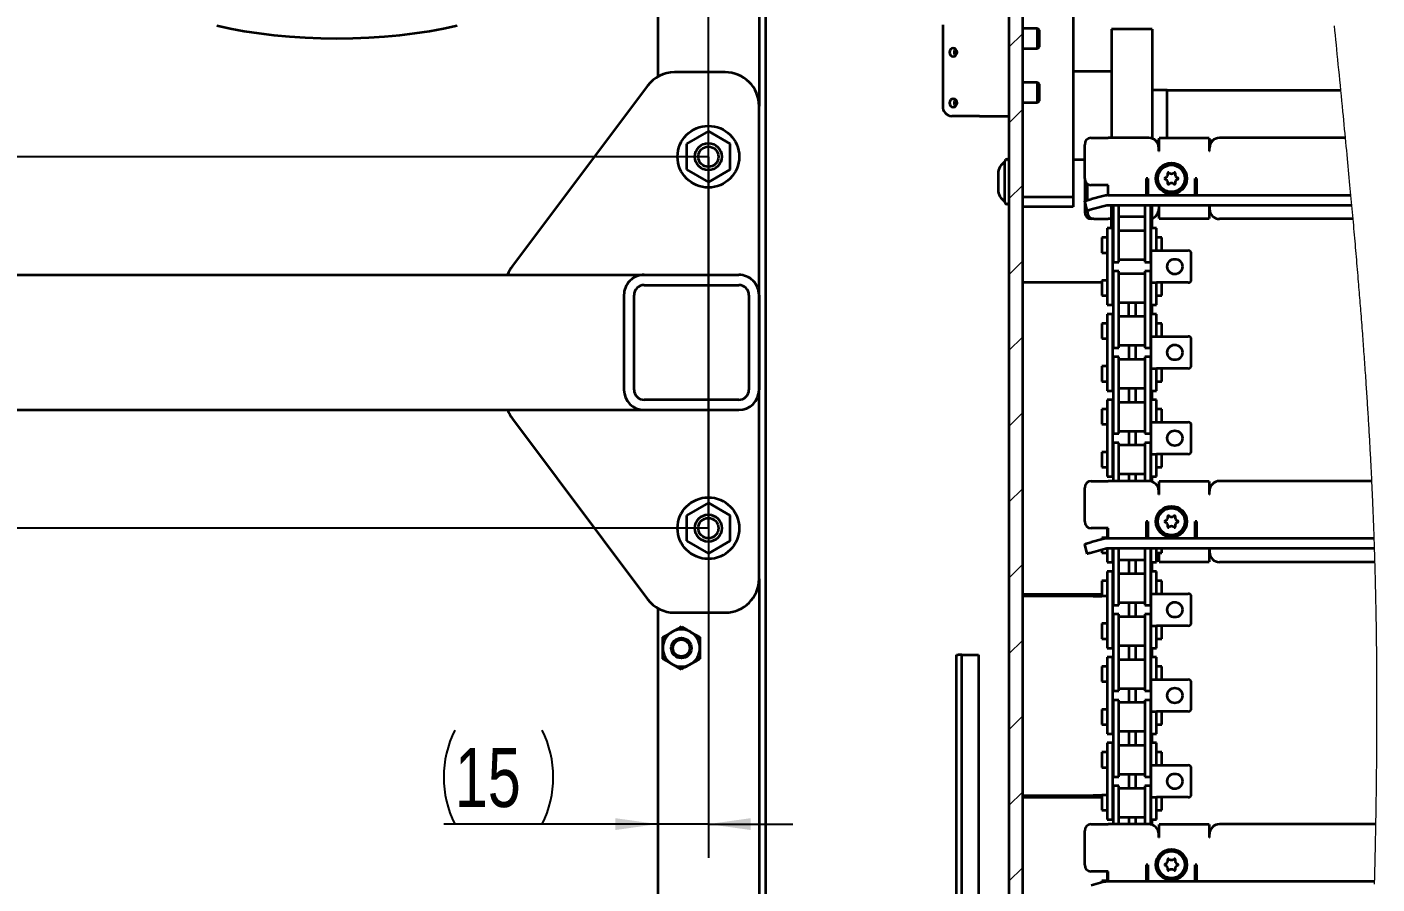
# Paper-space layout 'Blatt1' of a CAD drawing. Header units: millimetres. Extents: x 0 to 1189, y 0 to 841.
# Drawn here: x 212.6 to 292.5, y 578.2 to 628.9 of the extents above; entities that cross this region are included whole.
import ezdxf

# ---------------------------------------------------------------- set-up
doc = ezdxf.new("R2010")
doc.units = ezdxf.units.MM
doc.layers.add('BEMASSUNG', color=1, linetype='Continuous')
doc.styles.add('SLDTEXTSTYLE2', font='TXT', dxfattribs={"width": 0.75})
doc.dimstyles.new('SLDDIMSTYLE1', dxfattribs={"dimtxt": 3.5, "dimasz": 2.5, "dimexe": 0, "dimexo": 0.0625, "dimgap": 0.875, "dimtad": 1, "dimdec": 1, "dimlfac": 5, "dimrnd": 1e-09, "dimzin": 12, "dimdsep": 46, "dimtxsty": 'SLDTEXTSTYLE2', "dimsah": 1, "dimcen": 0.09, "dimadec": 0, "dimazin": 3, "dimtfac": 1, "dimtdec": 1, "dimtmove": 0, "dimatfit": 0, "dimfxl": 1, "dimfrac": 2, "dimtolj": 1, "dimtzin": 12, "dimarcsym": 0})
doc.dimstyles.new('SLDDIMSTYLE2', dxfattribs={"dimtxt": 3.5, "dimasz": 2.5, "dimexe": 0, "dimexo": 0.0625, "dimgap": 0.875, "dimtad": 1, "dimdec": 1, "dimlfac": 5, "dimrnd": 1e-09, "dimzin": 12, "dimdsep": 46, "dimtxsty": 'SLDTEXTSTYLE2', "dimsah": 1, "dimcen": 0.09, "dimadec": 0, "dimazin": 3, "dimtfac": 1, "dimtdec": 1, "dimtofl": 0, "dimtmove": 0, "dimatfit": 3, "dimfxl": 1, "dimfrac": 2, "dimtolj": 1, "dimtzin": 12, "dimarcsym": 0})

# ---------------------------------------------------------------- blocks, each defined once
blk = doc.blocks.new('SW_HATCH_1')
at = {"color": 0, "linetype": 'Continuous', "lineweight": 18}
for p, q in [((0, 287.368), (-0.8, 286.568)), ((0, 282.878), (-0.8, 282.078)), ((0, 278.388), (-0.8, 277.588)), ((0, 273.898), (-0.8, 273.098)), ((0, 269.408), (-0.8, 268.608)), ((0, 264.918), (-0.8, 264.118)), ((0, 260.427), (-0.8, 259.627)), ((0, 255.937), (-0.8, 255.137)), ((0, 251.447), (-0.8, 250.647)), ((0, 246.957), (-0.8, 246.157)), ((0, 242.467), (-0.8, 241.667)), ((0, 237.977), (-0.8, 237.177))]:
    blk.add_line(p, q, dxfattribs=at)
blk = doc.blocks.new('_D_9')
at = {"layer": 'BEMASSUNG'}
for p, q in [((126.136, 599.232), (126.136, 758.832)), ((252.936, 599.232), (252.936, 758.832)), ((126.136, 756.832), (252.936, 756.832))]:
    blk.add_line(p, q, dxfattribs=at)
for points in [[(126.136, 756.832), (128.636, 756.482), (128.636, 757.182)], [(252.936, 756.832), (250.436, 757.182), (250.436, 756.482)]]:
    blk.add_solid(points, dxfattribs=at)
at = {"layer": 'BEMASSUNG', "insert": (185.657, 761.344), "char_height": 3.5, "attachment_point": 1, "style": 'SLDTEXTSTYLE2'}
blk.add_mtext('634', dxfattribs=at)
blk = doc.blocks.new('_D_10')
at = {"layer": 'BEMASSUNG'}
for p, q in [((252.936, 621.232), (88.182, 621.232)), ((90.182, 599.232), (90.182, 621.232)), ((252.936, 599.232), (88.182, 599.232))]:
    blk.add_line(p, q, dxfattribs=at)
for points in [[(90.182, 621.232), (89.832, 618.732), (90.532, 618.732)], [(90.182, 599.232), (90.532, 601.732), (89.832, 601.732)]]:
    blk.add_solid(points, dxfattribs=at)
at = {"layer": 'BEMASSUNG', "insert": (85.67, 606.353), "char_height": 3.5, "attachment_point": 1, "rotation": 90, "style": 'SLDTEXTSTYLE2'}
blk.add_mtext('110', dxfattribs=at)
blk = doc.blocks.new('_D_13')
at = {"layer": 'BEMASSUNG'}
for p, q in [((252.936, 621.232), (252.936, 579.706)), ((249.936, 581.706), (237.266, 581.706)), ((252.936, 581.706), (249.936, 581.706)), ((252.936, 581.706), (257.936, 581.706))]:
    blk.add_line(p, q, dxfattribs=at)
for centre, start, end in [((243.478, 584.484), 153.43495, 206.56505), ((237.538, 584.484), 333.43495, 26.56505)]:
    blk.add_arc(centre, 6.212, start, end, dxfattribs=at)
for points in [[(249.936, 581.706), (247.436, 582.056), (247.436, 581.356)], [(252.936, 581.706), (255.436, 581.356), (255.436, 582.056)]]:
    blk.add_solid(points, dxfattribs=at)
at = {"layer": 'BEMASSUNG', "insert": (237.922, 586.218), "char_height": 3.5, "attachment_point": 1, "style": 'SLDTEXTSTYLE2'}
blk.add_mtext('15', dxfattribs=at)

psp = doc.layouts.new('Blatt1')

# ---------------------------------------------------------------- linework, layer by layer
at = {"color": 7, "linetype": 'Continuous', "lineweight": 35}
for p, q in [((270.736, 737.232), (270.736, 527.232)), ((271.536, 737.232), (271.536, 527.232)), ((249.936, 645.751), (249.936, 625.964)), ((256.336, 514.971), (256.336, 640.632)), ((274.536, 635.652), (274.536, 618.852)), ((255.936, 633.577), (255.936, 624.232)), ((266.816, 629.032), (266.816, 624.232)), ((272.436, 628.832), (271.536, 628.832)), ((272.536, 628.732), (272.436, 628.832)), ((272.436, 627.632), (272.436, 628.832)), ((272.536, 628.232), (272.536, 628.732)), ((279.216, 628.782), (276.816, 628.782)), ((276.816, 628.782), (276.816, 623.672)), ((279.216, 628.782), (279.216, 623.672)), ((271.536, 627.632), (272.436, 627.632)), ((272.436, 627.632), (272.536, 627.732)), ((272.536, 627.732), (272.536, 628.232)), ((253.936, 626.232), (250.936, 626.232)), ((276.816, 626.272), (274.536, 626.272)), ((249.336, 625.432), (241.336, 614.766)), ((272.436, 625.632), (271.536, 625.632)), ((272.536, 625.532), (272.436, 625.632)), ((272.436, 624.432), (272.436, 625.632)), ((272.536, 625.032), (272.536, 625.532)), ((280.096, 625.172), (279.216, 625.172)), ((280.096, 623.672), (280.096, 625.172)), ((271.536, 624.432), (272.436, 624.432)), ((272.436, 624.432), (272.536, 624.532)), ((272.536, 624.532), (272.536, 625.032)), ((290.393, 625.152), (280.096, 625.152)), ((255.936, 596.232), (255.936, 624.232)), ((268.992, 623.632), (267.351, 623.632)), ((268.992, 623.632), (270.736, 623.632)), ((276.816, 623.672), (276.816, 622.342)), ((279.216, 623.672), (279.216, 622.306)), ((280.096, 622.322), (280.096, 623.672)), ((252.936, 622.734), (251.636, 621.983)), ((251.636, 621.983), (251.636, 620.482)), ((254.236, 621.983), (252.936, 622.734)), ((254.236, 620.482), (254.236, 621.983)), ((275.608, 622.342), (276.305, 622.342)), ((276.305, 622.342), (276.615, 622.342)), ((279.01, 622.342), (276.615, 622.342)), ((279.429, 622.172), (279.63, 622.172)), ((282.59, 622.322), (279.63, 622.322)), ((279.63, 621.552), (279.63, 622.322)), ((282.59, 622.322), (282.59, 621.552)), ((282.59, 622.192), (282.814, 622.192)), ((290.667, 622.342), (283.21, 622.342)), ((275.222, 619.942), (275.222, 621.942)), ((279.61, 621.552), (279.61, 621.742)), ((279.63, 621.552), (279.61, 621.552)), ((282.61, 621.552), (282.59, 621.552)), ((282.61, 621.552), (282.61, 621.742)), ((251.636, 620.482), (252.936, 619.731)), ((252.936, 619.731), (254.236, 620.482)), ((270.496, 618.545), (270.496, 620.959)), ((274.536, 621.072), (275.222, 621.072)), ((270.096, 620.232), (270.096, 619.272)), ((275.222, 619.942), (275.222, 617.942)), ((275.377, 619.622), (275.377, 618.653)), ((278.956, 619.942), (278.856, 619.942)), ((278.856, 619.942), (278.856, 619.542)), ((278.956, 619.872), (278.856, 619.872)), ((278.956, 619.942), (278.956, 618.942)), ((279.979, 619.978), (280.029, 620.003)), ((280.029, 619.882), (279.979, 619.906)), ((280.14, 620.196), (280.136, 620.251)), ((280.136, 619.633), (280.14, 619.689)), ((280.199, 620.287), (280.245, 620.256)), ((280.245, 619.628), (280.199, 619.597)), ((280.468, 620.256), (280.514, 620.287)), ((280.514, 619.597), (280.468, 619.628)), ((280.576, 620.251), (280.573, 620.196)), ((280.573, 619.689), (280.576, 619.633)), ((280.684, 620.003), (280.734, 619.978)), ((280.684, 619.882), (280.734, 619.906)), ((281.856, 619.942), (281.756, 619.942)), ((281.756, 618.942), (281.756, 619.942)), ((281.856, 619.542), (281.856, 619.942)), ((271.536, 618.852), (274.536, 618.852)), ((274.536, 618.852), (274.536, 618.252)), ((276.305, 619.542), (275.608, 619.542)), ((276.305, 618.902), (275.608, 618.715)), ((276.615, 619.542), (276.305, 619.542)), ((276.615, 618.942), (276.615, 619.542)), ((290.988, 618.942), (276.615, 618.942)), ((278.856, 619.542), (278.856, 618.942)), ((278.956, 619.532), (278.856, 619.532)), ((281.856, 618.942), (281.856, 619.542)), ((274.536, 618.252), (271.536, 618.252)), ((275.377, 618.032), (275.222, 618.611)), ((275.377, 618.032), (275.377, 617.942)), ((276.46, 618.322), (275.764, 618.135)), ((291.043, 618.342), (276.615, 618.342)), ((276.816, 616.992), (276.816, 618.342)), ((276.921, 618.109), (276.921, 618.342)), ((276.921, 616.416), (276.921, 618.109)), ((277.241, 618.109), (277.241, 618.342)), ((277.241, 616.416), (277.241, 618.109)), ((278.791, 618.342), (278.791, 618.109)), ((278.791, 618.109), (278.791, 616.416)), ((279.111, 618.342), (279.111, 618.109)), ((279.111, 618.109), (279.111, 616.416)), ((279.216, 616.992), (279.216, 618.342)), ((279.61, 618.332), (279.63, 618.332)), ((279.61, 618.332), (279.61, 618.142)), ((279.63, 618.332), (279.63, 618.342)), ((279.63, 617.562), (279.63, 618.332)), ((282.59, 618.342), (282.59, 618.332)), ((282.59, 618.332), (282.59, 617.562)), ((282.59, 618.332), (282.61, 618.332)), ((282.61, 618.332), (282.61, 618.142)), ((275.764, 617.542), (275.608, 617.542)), ((275.764, 617.542), (276.46, 617.542)), ((276.46, 617.542), (276.615, 617.542)), ((276.816, 617.542), (276.615, 617.542)), ((277.241, 617.681), (278.791, 617.681)), ((279.63, 617.562), (282.59, 617.562)), ((291.116, 617.542), (283.21, 617.542)), ((276.553, 616.442), (276.233, 616.442)), ((276.233, 616.442), (276.233, 615.542)), ((276.873, 616.992), (276.553, 616.992)), ((276.553, 616.992), (276.553, 615.569)), ((276.873, 616.992), (276.873, 615.569)), ((276.921, 616.442), (276.873, 616.442)), ((276.921, 614.992), (276.921, 616.416)), ((278.791, 616.843), (277.241, 616.843)), ((277.241, 614.992), (277.241, 616.416)), ((278.791, 616.416), (278.791, 614.992)), ((279.159, 616.442), (279.111, 616.442)), ((279.111, 616.416), (279.111, 614.992)), ((279.479, 616.992), (279.159, 616.992)), ((279.159, 615.672), (279.159, 616.992)), ((279.479, 615.672), (279.479, 616.992)), ((279.799, 616.442), (279.479, 616.442)), ((279.799, 615.672), (279.799, 616.442)), ((279.159, 613.772), (279.159, 615.672)), ((279.159, 615.672), (279.479, 615.672)), ((279.479, 615.672), (281.356, 615.672)), ((276.233, 615.542), (276.553, 615.542)), ((276.553, 615.569), (276.553, 613.876)), ((276.873, 615.569), (276.873, 613.876)), ((276.873, 615.542), (276.921, 615.542)), ((276.921, 614.992), (277.241, 614.992)), ((277.241, 615.141), (278.791, 615.141)), ((278.791, 614.992), (279.111, 614.992)), ((279.111, 615.542), (279.159, 615.542)), ((281.536, 613.952), (281.536, 615.492)), ((193.136, 614.232), (249.136, 614.232)), ((249.136, 614.232), (254.736, 614.232)), ((277.241, 614.452), (276.921, 614.452)), ((276.921, 613.029), (276.921, 614.452)), ((277.241, 613.029), (277.241, 614.452)), ((278.791, 614.303), (277.241, 614.303)), ((279.111, 614.452), (278.791, 614.452)), ((278.791, 614.452), (278.791, 613.029)), ((279.111, 614.452), (279.111, 613.029)), ((249.136, 613.632), (254.736, 613.632)), ((271.536, 613.802), (276.233, 613.802)), ((276.553, 613.902), (276.233, 613.902)), ((276.233, 613.902), (276.233, 613.002)), ((276.553, 613.876), (276.553, 612.452)), ((276.921, 613.902), (276.873, 613.902)), ((276.873, 613.876), (276.873, 612.452)), ((279.159, 613.902), (279.111, 613.902)), ((279.159, 613.772), (279.479, 613.772)), ((279.159, 612.452), (279.159, 613.772)), ((281.356, 613.772), (279.479, 613.772)), ((279.479, 612.452), (279.479, 613.772)), ((279.799, 613.002), (279.799, 613.772)), ((247.936, 613.032), (247.936, 607.432)), ((248.536, 607.432), (248.536, 613.032)), ((255.336, 613.032), (255.336, 607.432)), ((255.936, 613.032), (255.936, 607.432)), ((276.233, 613.002), (276.553, 613.002)), ((276.553, 612.452), (276.873, 612.452)), ((276.873, 613.002), (276.921, 613.002)), ((276.921, 611.336), (276.921, 613.029)), ((277.241, 611.336), (277.241, 613.029)), ((277.241, 612.601), (278.791, 612.601)), ((277.836, 611.854), (277.836, 612.601)), ((278.236, 612.601), (278.236, 611.854)), ((278.791, 613.029), (278.791, 611.336)), ((279.111, 613.029), (279.111, 611.336)), ((279.111, 613.002), (279.159, 613.002)), ((279.159, 612.452), (279.479, 612.452)), ((279.216, 611.912), (279.216, 612.452)), ((279.479, 613.002), (279.799, 613.002)), ((276.873, 611.912), (276.553, 611.912)), ((276.553, 611.912), (276.553, 610.489)), ((276.873, 611.912), (276.873, 610.489)), ((278.791, 611.763), (277.241, 611.763)), ((277.836, 611.763), (277.836, 611.854)), ((278.236, 611.854), (278.236, 611.763)), ((279.479, 611.912), (279.159, 611.912)), ((279.159, 610.592), (279.159, 611.912)), ((279.479, 610.592), (279.479, 611.912)), ((276.553, 611.362), (276.233, 611.362)), ((276.233, 611.362), (276.233, 610.462)), ((276.921, 611.362), (276.873, 611.362)), ((276.921, 609.912), (276.921, 611.336)), ((277.241, 609.912), (277.241, 611.336)), ((278.791, 611.336), (278.791, 609.912)), ((279.159, 611.362), (279.111, 611.362)), ((279.111, 611.336), (279.111, 609.912)), ((279.799, 611.362), (279.479, 611.362)), ((279.799, 610.592), (279.799, 611.362)), ((276.233, 610.462), (276.553, 610.462)), ((276.553, 610.489), (276.553, 608.796)), ((276.873, 610.489), (276.873, 608.796)), ((276.873, 610.462), (276.921, 610.462)), ((277.241, 610.061), (278.791, 610.061)), ((277.836, 610.061), (277.836, 609.223)), ((278.236, 610.061), (278.236, 609.223)), ((279.111, 610.462), (279.159, 610.462)), ((279.159, 608.692), (279.159, 610.592)), ((279.159, 610.592), (279.479, 610.592)), ((279.479, 610.592), (281.356, 610.592)), ((281.536, 608.872), (281.536, 610.412)), ((276.921, 609.912), (277.241, 609.912)), ((277.241, 609.372), (276.921, 609.372)), ((277.241, 609.372), (276.921, 609.372)), ((276.921, 607.949), (276.921, 609.372)), ((277.241, 607.949), (277.241, 609.372)), ((278.791, 609.223), (277.241, 609.223)), ((278.791, 609.223), (277.241, 609.223)), ((278.791, 609.912), (279.111, 609.912)), ((279.111, 609.372), (278.791, 609.372)), ((279.111, 609.372), (278.791, 609.372)), ((278.791, 609.372), (278.791, 607.949)), ((279.111, 609.372), (279.111, 607.949)), ((276.553, 608.822), (276.233, 608.822)), ((276.233, 608.822), (276.233, 607.922)), ((276.553, 608.796), (276.553, 607.372)), ((276.921, 608.822), (276.873, 608.822)), ((276.873, 608.796), (276.873, 607.372)), ((279.159, 608.822), (279.111, 608.822)), ((279.159, 608.692), (279.479, 608.692)), ((279.159, 607.372), (279.159, 608.692)), ((281.356, 608.692), (279.479, 608.692)), ((279.479, 607.372), (279.479, 608.692)), ((279.799, 607.922), (279.799, 608.692)), ((276.233, 607.922), (276.553, 607.922)), ((276.873, 607.922), (276.921, 607.922)), ((276.921, 606.256), (276.921, 607.949)), ((277.241, 606.256), (277.241, 607.949)), ((278.791, 607.949), (278.791, 606.256)), ((279.111, 607.949), (279.111, 606.256)), ((279.111, 607.922), (279.159, 607.922)), ((279.479, 607.922), (279.799, 607.922)), ((254.736, 606.832), (249.136, 606.832)), ((276.553, 607.372), (276.873, 607.372)), ((276.873, 606.832), (276.553, 606.832)), ((276.553, 606.832), (276.553, 605.409)), ((276.873, 606.832), (276.873, 605.409)), ((277.241, 607.521), (278.791, 607.521)), ((277.241, 607.521), (278.791, 607.521)), ((277.836, 607.521), (277.836, 606.683)), ((278.236, 607.521), (278.236, 606.683)), ((279.159, 607.372), (279.479, 607.372)), ((279.479, 606.832), (279.159, 606.832)), ((279.159, 605.512), (279.159, 606.832)), ((279.216, 606.832), (279.216, 607.372)), ((279.479, 605.512), (279.479, 606.832)), ((129.936, 606.232), (249.136, 606.232)), ((249.136, 606.232), (254.736, 606.232)), ((276.553, 606.282), (276.233, 606.282)), ((276.233, 606.282), (276.233, 605.382)), ((276.921, 606.282), (276.873, 606.282)), ((276.921, 604.832), (276.921, 606.256)), ((278.791, 606.683), (277.241, 606.683)), ((278.791, 606.683), (277.241, 606.683)), ((277.241, 604.832), (277.241, 606.256)), ((278.791, 606.256), (278.791, 604.832)), ((279.159, 606.282), (279.111, 606.282)), ((279.111, 606.256), (279.111, 604.832)), ((279.799, 606.282), (279.479, 606.282)), ((279.799, 605.512), (279.799, 606.282)), ((241.336, 605.699), (249.336, 595.032)), ((276.233, 605.382), (276.553, 605.382)), ((276.553, 605.409), (276.553, 603.716)), ((276.873, 605.409), (276.873, 603.716)), ((276.873, 605.382), (276.921, 605.382)), ((279.111, 605.382), (279.159, 605.382)), ((279.159, 605.512), (279.479, 605.512)), ((279.159, 603.612), (279.159, 605.512)), ((279.479, 605.512), (281.356, 605.512)), ((281.536, 603.792), (281.536, 605.332)), ((276.921, 604.832), (277.241, 604.832)), ((276.921, 604.832), (277.241, 604.832)), ((277.241, 604.981), (278.791, 604.981)), ((277.241, 604.981), (278.791, 604.981)), ((277.836, 604.981), (277.836, 604.143)), ((278.236, 604.981), (278.236, 604.143)), ((278.791, 604.832), (279.111, 604.832)), ((278.791, 604.832), (279.111, 604.832)), ((276.553, 603.742), (276.233, 603.742)), ((276.233, 603.742), (276.233, 602.842)), ((276.553, 603.716), (276.553, 602.292)), ((276.921, 603.742), (276.873, 603.742)), ((276.873, 603.716), (276.873, 602.292)), ((277.241, 604.292), (276.921, 604.292)), ((276.921, 602.869), (276.921, 604.292)), ((277.241, 602.869), (277.241, 604.292)), ((278.791, 604.143), (277.241, 604.143)), ((279.111, 604.292), (278.791, 604.292)), ((278.791, 604.292), (278.791, 602.869)), ((279.111, 604.292), (279.111, 602.869)), ((279.159, 603.742), (279.111, 603.742)), ((279.159, 603.612), (279.479, 603.612)), ((279.159, 602.292), (279.159, 603.612)), ((281.356, 603.612), (279.479, 603.612)), ((279.479, 602.292), (279.479, 603.612)), ((279.799, 602.842), (279.799, 603.612)), ((276.233, 602.842), (276.553, 602.842)), ((276.873, 602.842), (276.921, 602.842)), ((276.921, 602.022), (276.921, 602.869)), ((277.241, 602.022), (277.241, 602.869)), ((278.791, 602.869), (278.791, 602.022)), ((279.111, 602.869), (279.111, 602.014)), ((279.111, 602.842), (279.159, 602.842)), ((279.479, 602.842), (279.799, 602.842)), ((275.608, 602.022), (276.305, 602.022)), ((276.305, 602.022), (276.615, 602.022)), ((276.553, 602.292), (276.873, 602.292)), ((279.01, 602.022), (276.615, 602.022)), ((277.241, 602.441), (278.791, 602.441)), ((277.836, 602.441), (277.836, 602.022)), ((278.236, 602.441), (278.236, 602.022)), ((279.159, 602.292), (279.479, 602.292)), ((279.216, 601.986), (279.216, 602.292)), ((282.59, 602.002), (279.63, 602.002)), ((279.63, 601.232), (279.63, 602.002)), ((282.59, 602.002), (282.59, 601.232)), ((292.227, 602.022), (283.21, 602.022)), ((275.222, 599.622), (275.222, 601.622)), ((279.61, 601.232), (279.61, 601.422)), ((279.63, 601.232), (279.61, 601.232)), ((282.61, 601.232), (282.59, 601.232)), ((282.61, 601.232), (282.61, 601.422)), ((252.936, 600.734), (251.636, 599.983)), ((254.236, 599.983), (252.936, 600.734)), ((251.636, 599.983), (251.636, 598.482)), ((254.236, 598.482), (254.236, 599.983)), ((278.956, 599.622), (278.856, 599.622)), ((278.856, 599.622), (278.856, 599.222)), ((278.956, 599.622), (278.956, 598.622)), ((279.979, 599.658), (280.029, 599.683)), ((280.029, 599.562), (279.979, 599.586)), ((280.14, 599.876), (280.136, 599.931)), ((280.199, 599.967), (280.245, 599.936)), ((280.468, 599.936), (280.514, 599.967)), ((280.576, 599.931), (280.573, 599.876)), ((280.684, 599.683), (280.734, 599.658)), ((280.684, 599.562), (280.734, 599.586)), ((281.856, 599.622), (281.756, 599.622)), ((281.756, 598.622), (281.756, 599.622)), ((281.856, 599.222), (281.856, 599.622)), ((276.305, 599.222), (275.608, 599.222)), ((276.615, 599.222), (276.305, 599.222)), ((276.553, 599.222), (276.553, 598.636)), ((276.615, 598.622), (276.615, 599.222)), ((278.856, 599.222), (278.856, 598.622)), ((278.956, 599.212), (278.856, 599.212)), ((278.956, 599.212), (278.856, 599.212)), ((280.136, 599.313), (280.14, 599.369)), ((280.245, 599.308), (280.199, 599.277)), ((280.514, 599.277), (280.468, 599.308)), ((280.573, 599.369), (280.576, 599.313)), ((281.856, 598.622), (281.856, 599.222)), ((251.636, 598.482), (252.936, 597.731)), ((252.936, 597.731), (254.236, 598.482)), ((275.377, 597.712), (275.222, 598.291)), ((276.305, 598.582), (275.608, 598.395)), ((276.46, 598.002), (275.764, 597.815)), ((276.553, 598.662), (276.233, 598.662)), ((276.233, 598.662), (276.233, 598.562)), ((276.553, 598.019), (276.553, 597.212)), ((292.367, 598.622), (276.615, 598.622)), ((292.387, 598.022), (276.615, 598.022)), ((276.873, 598.022), (276.873, 597.212)), ((276.921, 597.789), (276.921, 598.022)), ((277.241, 597.789), (277.241, 598.022)), ((278.791, 598.022), (278.791, 597.789)), ((279.111, 598.022), (279.111, 597.789)), ((279.159, 597.212), (279.159, 598.022)), ((279.479, 597.212), (279.479, 598.027)), ((279.799, 597.762), (279.799, 598.022)), ((282.59, 598.022), (282.59, 598.012)), ((282.59, 598.012), (282.59, 597.242)), ((282.59, 598.012), (282.61, 598.012)), ((282.61, 598.012), (282.61, 597.822)), ((276.233, 597.941), (276.233, 597.762)), ((276.233, 597.762), (276.553, 597.762)), ((276.553, 597.212), (276.873, 597.212)), ((276.873, 597.762), (276.921, 597.762)), ((276.921, 596.096), (276.921, 597.789)), ((277.241, 596.096), (277.241, 597.789)), ((277.241, 597.361), (278.791, 597.361)), ((277.241, 597.361), (278.791, 597.361)), ((277.836, 597.361), (277.836, 596.523)), ((278.236, 597.361), (278.236, 596.523)), ((278.791, 597.789), (278.791, 596.096)), ((279.111, 597.789), (279.111, 596.096)), ((279.111, 597.762), (279.159, 597.762)), ((279.159, 597.212), (279.479, 597.212)), ((279.216, 596.672), (279.216, 597.212)), ((279.479, 597.762), (279.799, 597.762)), ((279.63, 597.242), (279.63, 597.762)), ((279.63, 597.242), (282.59, 597.242)), ((292.411, 597.222), (283.21, 597.222)), ((276.873, 596.672), (276.553, 596.672)), ((276.553, 596.672), (276.553, 595.249)), ((276.873, 596.672), (276.873, 595.249)), ((278.791, 596.523), (277.241, 596.523)), ((278.791, 596.523), (277.241, 596.523)), ((279.479, 596.672), (279.159, 596.672)), ((279.159, 595.352), (279.159, 596.672)), ((279.479, 595.352), (279.479, 596.672)), ((255.936, 596.232), (255.936, 569.888)), ((276.553, 596.122), (276.233, 596.122)), ((276.233, 596.122), (276.233, 595.222)), ((276.921, 596.122), (276.873, 596.122)), ((276.921, 594.672), (276.921, 596.096)), ((277.241, 594.672), (277.241, 596.096)), ((278.791, 596.096), (278.791, 594.672)), ((279.159, 596.122), (279.111, 596.122)), ((279.111, 596.096), (279.111, 594.672)), ((279.799, 596.122), (279.479, 596.122)), ((279.799, 595.352), (279.799, 596.122)), ((276.233, 595.302), (271.536, 595.302)), ((271.544, 595.202), (271.544, 590.302)), ((275.722, 595.202), (271.544, 595.202)), ((275.722, 595.202), (276.236, 595.202)), ((276.233, 595.222), (276.553, 595.222)), ((276.236, 595.202), (276.236, 595.222)), ((276.553, 595.249), (276.553, 593.556)), ((276.873, 595.249), (276.873, 593.556)), ((276.873, 595.222), (276.921, 595.222)), ((277.241, 594.821), (278.791, 594.821)), ((277.241, 594.821), (278.791, 594.821)), ((277.836, 594.821), (277.836, 593.983)), ((278.236, 594.821), (278.236, 593.983)), ((279.111, 595.222), (279.159, 595.222)), ((279.159, 593.452), (279.159, 595.352)), ((279.159, 595.352), (279.479, 595.352)), ((279.479, 595.352), (281.356, 595.352)), ((281.536, 593.632), (281.536, 595.172)), ((249.936, 594.5), (249.936, 499.832)), ((250.936, 594.232), (253.936, 594.232)), ((276.921, 594.672), (277.241, 594.672)), ((276.921, 594.672), (277.241, 594.672)), ((277.241, 594.132), (276.921, 594.132)), ((276.921, 592.709), (276.921, 594.132)), ((277.241, 592.709), (277.241, 594.132)), ((278.791, 594.672), (279.111, 594.672)), ((278.791, 594.672), (279.111, 594.672)), ((279.111, 594.132), (278.791, 594.132)), ((278.791, 594.132), (278.791, 592.709)), ((279.111, 594.132), (279.111, 592.709)), ((276.553, 593.582), (276.233, 593.582)), ((276.233, 593.582), (276.233, 592.682)), ((276.553, 593.556), (276.553, 592.132)), ((276.921, 593.582), (276.873, 593.582)), ((276.873, 593.556), (276.873, 592.132)), ((278.791, 593.983), (277.241, 593.983)), ((279.159, 593.582), (279.111, 593.582)), ((279.159, 593.452), (279.479, 593.452)), ((279.159, 592.132), (279.159, 593.452)), ((281.356, 593.452), (279.479, 593.452)), ((279.479, 592.132), (279.479, 593.452)), ((279.799, 592.682), (279.799, 593.452)), ((250.236, 592.132), (250.236, 592.767)), ((252.436, 592.767), (252.436, 592.132)), ((276.233, 592.682), (276.553, 592.682)), ((276.873, 592.682), (276.921, 592.682)), ((276.921, 591.016), (276.921, 592.709)), ((277.241, 591.016), (277.241, 592.709)), ((278.791, 592.709), (278.791, 591.016)), ((279.111, 592.709), (279.111, 591.016)), ((279.111, 592.682), (279.159, 592.682)), ((279.479, 592.682), (279.799, 592.682)), ((250.236, 591.497), (250.236, 592.132)), ((252.436, 592.132), (252.436, 591.497)), ((267.636, 563.132), (267.636, 591.732)), ((267.636, 591.732), (267.736, 591.732)), ((267.936, 591.732), (267.736, 591.732)), ((267.936, 563.132), (267.936, 591.732)), ((267.936, 591.732), (268.936, 591.732)), ((268.936, 591.732), (268.936, 563.132)), ((276.553, 592.132), (276.873, 592.132)), ((276.873, 591.592), (276.553, 591.592)), ((276.553, 591.592), (276.553, 590.169)), ((276.873, 591.592), (276.873, 590.169)), ((277.241, 592.281), (278.791, 592.281)), ((277.836, 592.281), (277.836, 591.443)), ((278.236, 592.281), (278.236, 591.443)), ((279.159, 592.132), (279.479, 592.132)), ((279.479, 591.592), (279.159, 591.592)), ((279.159, 590.272), (279.159, 591.592)), ((279.216, 591.592), (279.216, 592.132)), ((279.479, 590.272), (279.479, 591.592)), ((276.553, 591.042), (276.233, 591.042)), ((276.233, 591.042), (276.233, 590.142)), ((276.921, 591.042), (276.873, 591.042)), ((276.921, 589.592), (276.921, 591.016)), ((278.791, 591.443), (277.241, 591.443)), ((277.241, 589.592), (277.241, 591.016)), ((278.791, 591.016), (278.791, 589.592)), ((279.159, 591.042), (279.111, 591.042)), ((279.111, 591.016), (279.111, 589.592)), ((279.799, 591.042), (279.479, 591.042)), ((279.799, 590.272), (279.799, 591.042)), ((271.536, 590.302), (271.544, 590.302)), ((276.233, 590.142), (276.553, 590.142)), ((276.553, 590.169), (276.553, 588.476)), ((276.873, 590.169), (276.873, 588.476)), ((276.873, 590.142), (276.921, 590.142)), ((279.111, 590.142), (279.159, 590.142)), ((279.159, 588.372), (279.159, 590.272)), ((279.159, 590.272), (279.479, 590.272)), ((279.479, 590.272), (281.356, 590.272)), ((281.536, 588.552), (281.536, 590.092)), ((276.921, 589.592), (277.241, 589.592)), ((277.241, 589.741), (278.791, 589.741)), ((277.836, 589.741), (277.836, 588.903)), ((278.236, 589.741), (278.236, 588.903)), ((278.791, 589.592), (279.111, 589.592)), ((276.553, 588.502), (276.233, 588.502)), ((276.233, 588.502), (276.233, 587.602)), ((276.553, 588.476), (276.553, 587.052)), ((276.921, 588.502), (276.873, 588.502)), ((276.873, 588.476), (276.873, 587.052)), ((277.241, 589.052), (276.921, 589.052)), ((277.241, 589.052), (276.921, 589.052)), ((276.921, 587.629), (276.921, 589.052)), ((277.241, 587.629), (277.241, 589.052)), ((278.791, 588.903), (277.241, 588.903)), ((278.791, 588.903), (277.241, 588.903)), ((279.111, 589.052), (278.791, 589.052)), ((279.111, 589.052), (278.791, 589.052)), ((278.791, 589.052), (278.791, 587.629)), ((279.111, 589.052), (279.111, 587.629)), ((279.159, 588.502), (279.111, 588.502)), ((271.536, 588.302), (271.544, 588.302)), ((271.544, 588.302), (271.544, 583.402)), ((276.233, 587.602), (276.553, 587.602)), ((276.873, 587.602), (276.921, 587.602)), ((276.921, 585.936), (276.921, 587.629)), ((277.241, 585.936), (277.241, 587.629)), ((278.791, 587.629), (278.791, 585.936)), ((279.111, 587.629), (279.111, 585.936)), ((279.111, 587.602), (279.159, 587.602)), ((279.159, 588.372), (279.479, 588.372)), ((279.159, 587.052), (279.159, 588.372)), ((281.356, 588.372), (279.479, 588.372)), ((279.479, 587.052), (279.479, 588.372)), ((279.479, 587.602), (279.799, 587.602)), ((279.799, 587.602), (279.799, 588.372)), ((276.553, 587.052), (276.873, 587.052)), ((277.241, 587.201), (278.791, 587.201)), ((277.241, 587.201), (278.791, 587.201)), ((277.836, 587.201), (277.836, 586.363)), ((278.236, 587.201), (278.236, 586.363)), ((279.159, 587.052), (279.479, 587.052)), ((279.216, 586.512), (279.216, 587.052)), ((276.873, 586.512), (276.553, 586.512)), ((276.553, 586.512), (276.553, 585.089)), ((276.873, 586.512), (276.873, 585.089)), ((278.791, 586.363), (277.241, 586.363)), ((278.791, 586.363), (277.241, 586.363)), ((279.479, 586.512), (279.159, 586.512)), ((279.159, 585.192), (279.159, 586.512)), ((279.479, 585.192), (279.479, 586.512)), ((276.553, 585.962), (276.233, 585.962)), ((276.233, 585.962), (276.233, 585.062)), ((276.921, 585.962), (276.873, 585.962)), ((276.921, 584.512), (276.921, 585.936)), ((277.241, 584.512), (277.241, 585.936)), ((278.791, 585.936), (278.791, 584.512)), ((279.159, 585.962), (279.111, 585.962)), ((279.111, 585.936), (279.111, 584.512)), ((279.799, 585.962), (279.479, 585.962)), ((279.799, 585.192), (279.799, 585.962)), ((276.233, 585.062), (276.553, 585.062)), ((276.553, 585.089), (276.553, 583.396)), ((276.873, 585.089), (276.873, 583.396)), ((276.873, 585.062), (276.921, 585.062)), ((276.921, 584.512), (277.241, 584.512)), ((276.921, 584.512), (277.241, 584.512)), ((277.241, 584.661), (278.791, 584.661)), ((277.241, 584.661), (278.791, 584.661)), ((277.836, 584.661), (277.836, 583.823)), ((278.236, 584.661), (278.236, 583.823)), ((278.791, 584.512), (279.111, 584.512)), ((278.791, 584.512), (279.111, 584.512)), ((279.111, 585.062), (279.159, 585.062)), ((279.159, 583.292), (279.159, 585.192)), ((279.159, 585.192), (279.479, 585.192)), ((279.479, 585.192), (281.356, 585.192)), ((281.536, 583.472), (281.536, 585.012)), ((277.241, 583.972), (276.921, 583.972)), ((276.921, 582.549), (276.921, 583.972)), ((277.241, 582.549), (277.241, 583.972)), ((278.791, 583.823), (277.241, 583.823)), ((279.111, 583.972), (278.791, 583.972)), ((278.791, 583.972), (278.791, 582.549)), ((279.111, 583.972), (279.111, 582.549)), ((271.536, 583.302), (276.233, 583.302)), ((271.544, 583.402), (275.722, 583.402)), ((276.236, 583.402), (275.722, 583.402)), ((276.553, 583.422), (276.233, 583.422)), ((276.233, 583.422), (276.233, 582.522)), ((276.553, 583.396), (276.553, 581.972)), ((276.921, 583.422), (276.873, 583.422)), ((276.873, 583.396), (276.873, 581.972)), ((279.159, 583.422), (279.111, 583.422)), ((279.159, 583.292), (279.479, 583.292)), ((279.159, 581.972), (279.159, 583.292)), ((281.356, 583.292), (279.479, 583.292)), ((279.479, 581.972), (279.479, 583.292)), ((279.799, 582.522), (279.799, 583.292)), ((276.233, 582.522), (276.553, 582.522)), ((276.873, 582.522), (276.921, 582.522)), ((276.921, 581.702), (276.921, 582.549)), ((277.241, 581.702), (277.241, 582.549)), ((277.241, 582.121), (278.791, 582.121)), ((277.836, 582.121), (277.836, 581.702)), ((278.236, 582.121), (278.236, 581.702)), ((278.791, 582.549), (278.791, 581.702)), ((279.111, 582.549), (279.111, 581.694)), ((279.111, 582.522), (279.159, 582.522)), ((279.479, 582.522), (279.799, 582.522)), ((275.222, 579.302), (275.222, 581.302)), ((275.608, 581.702), (276.305, 581.702)), ((276.305, 581.702), (276.615, 581.702)), ((276.553, 581.972), (276.873, 581.972)), ((279.01, 581.702), (276.615, 581.702)), ((279.159, 581.972), (279.479, 581.972)), ((279.216, 581.666), (279.216, 581.972)), ((282.59, 581.682), (279.63, 581.682)), ((279.63, 580.912), (279.63, 581.682)), ((282.59, 581.682), (282.59, 580.912)), ((292.465, 581.702), (283.21, 581.702)), ((279.61, 580.912), (279.61, 581.102)), ((279.63, 580.912), (279.61, 580.912)), ((282.61, 580.912), (282.59, 580.912)), ((282.61, 580.912), (282.61, 581.102)), ((280.14, 579.556), (280.136, 579.611)), ((280.199, 579.647), (280.245, 579.616)), ((280.468, 579.616), (280.514, 579.647)), ((280.576, 579.611), (280.573, 579.556)), ((276.305, 578.902), (275.608, 578.902)), ((276.615, 578.902), (276.305, 578.902)), ((276.553, 578.902), (276.553, 578.316)), ((276.615, 578.302), (276.615, 578.902)), ((278.956, 579.302), (278.856, 579.302)), ((278.856, 579.302), (278.856, 578.902)), ((278.856, 578.902), (278.856, 578.302)), ((278.956, 578.892), (278.856, 578.892)), ((278.956, 578.892), (278.856, 578.892)), ((278.956, 579.302), (278.956, 578.302)), ((279.979, 579.338), (280.029, 579.363)), ((280.029, 579.242), (279.979, 579.266)), ((280.136, 578.993), (280.14, 579.049)), ((280.245, 578.988), (280.199, 578.957)), ((280.514, 578.957), (280.468, 578.988)), ((280.573, 579.049), (280.576, 578.993)), ((280.684, 579.363), (280.734, 579.338)), ((280.684, 579.242), (280.734, 579.266)), ((281.856, 579.302), (281.756, 579.302)), ((281.756, 578.302), (281.756, 579.302)), ((281.856, 578.902), (281.856, 579.302)), ((281.856, 578.302), (281.856, 578.902)), ((276.305, 578.262), (275.608, 578.075)), ((276.553, 578.342), (276.233, 578.342)), ((276.233, 578.342), (276.233, 578.242)), ((292.389, 578.302), (276.615, 578.302))]:
    psp.add_line(p, q, dxfattribs=at)
at = {"color": 7, "linetype": 'Continuous', "lineweight": 35, "flags": 128}
for points in [[(223.821, 628.999), (224.618, 628.825), (225.452, 628.672), (226.317, 628.542), (227.209, 628.434), (228.122, 628.349), (229.051, 628.288), (229.991, 628.251)], [(229.991, 628.251), (230.936, 628.239), (231.882, 628.251), (232.822, 628.288), (233.751, 628.349), (234.664, 628.434), (235.556, 628.542), (236.421, 628.672), (237.255, 628.825), (238.052, 628.999)], [(267.645, 627.317), (267.662, 627.412), (267.645, 627.508), (267.597, 627.589), (267.525, 627.643), (267.44, 627.662), (267.354, 627.643), (267.282, 627.589), (267.234, 627.508), (267.217, 627.412), (267.234, 627.317), (267.282, 627.236), (267.354, 627.181), (267.44, 627.162), (267.525, 627.181), (267.597, 627.236), (267.645, 627.317)], [(267.645, 624.317), (267.662, 624.412), (267.645, 624.508), (267.597, 624.589), (267.525, 624.643), (267.44, 624.662), (267.354, 624.643), (267.282, 624.589), (267.234, 624.508), (267.217, 624.412), (267.234, 624.317), (267.282, 624.236), (267.354, 624.181), (267.44, 624.162), (267.525, 624.181), (267.597, 624.236), (267.645, 624.317)], [(275.222, 618.611), (275.229, 618.613), (275.251, 618.619), (275.287, 618.629), (275.335, 618.642), (275.394, 618.657), (275.46, 618.675), (275.533, 618.695), (275.608, 618.715)], [(275.764, 618.135), (275.688, 618.115), (275.616, 618.096), (275.549, 618.078), (275.49, 618.062), (275.442, 618.049), (275.407, 618.04), (275.385, 618.034), (275.377, 618.032)], [(275.222, 598.291), (275.229, 598.293), (275.251, 598.299), (275.287, 598.309), (275.335, 598.322), (275.394, 598.337), (275.46, 598.355), (275.533, 598.375), (275.608, 598.395)], [(275.764, 597.815), (275.688, 597.795), (275.616, 597.776), (275.549, 597.758), (275.49, 597.742), (275.442, 597.729), (275.407, 597.72), (275.385, 597.714), (275.377, 597.712)], [(250.786, 593.085), (250.825, 593.108), (250.89, 593.145), (251.018, 593.219), (251.146, 593.292), (251.209, 593.329), (251.273, 593.366), (251.336, 593.403)], [(251.336, 593.403), (251.403, 593.364), (251.538, 593.286), (251.675, 593.207), (251.745, 593.167), (251.816, 593.126), (251.886, 593.085)], [(250.236, 592.767), (250.506, 592.923), (250.786, 593.085)], [(251.886, 593.085), (251.925, 593.062), (252.181, 592.915), (252.436, 592.767)], [(250.786, 591.18), (250.747, 591.202), (250.491, 591.35), (250.236, 591.497)], [(251.336, 590.862), (251.27, 590.901), (251.135, 590.979), (250.997, 591.058), (250.928, 591.098), (250.857, 591.139), (250.786, 591.18)], [(251.886, 591.18), (251.847, 591.157), (251.783, 591.12), (251.655, 591.046), (251.527, 590.972), (251.463, 590.936), (251.4, 590.899), (251.336, 590.862)], [(252.436, 591.497), (252.167, 591.342), (251.886, 591.18)]]:
    psp.add_lwpolyline(points, dxfattribs=at)
at = {"color": 7, "linetype": 'Continuous', "lineweight": 18, "flags": 128}
psp.add_lwpolyline([(292.385, 578.152), (292.389, 578.302), (292.393, 578.452), (292.396, 578.602), (292.4, 578.752), (292.404, 578.902), (292.408, 579.078), (292.413, 579.254), (292.417, 579.43), (292.421, 579.606), (292.425, 579.781), (292.429, 579.954), (292.433, 580.126), (292.437, 580.299), (292.44, 580.471), (292.444, 580.625), (292.447, 580.779), (292.45, 580.933), (292.453, 581.087), (292.456, 581.241), (292.459, 581.395), (292.462, 581.549), (292.465, 581.702), (292.468, 581.846), (292.47, 581.99), (292.473, 582.134), (292.475, 582.278), (292.478, 582.422), (292.48, 582.565), (292.483, 582.735), (292.485, 582.904), (292.488, 583.073), (292.491, 583.243), (292.493, 583.394), (292.495, 583.545), (292.497, 583.696), (292.499, 583.847), (292.501, 583.998), (292.503, 584.149), (292.505, 584.3), (292.506, 584.451), (292.508, 584.602), (292.51, 584.753), (292.511, 584.904), (292.513, 585.054), (292.514, 585.205), (292.516, 585.356), (292.517, 585.507), (292.519, 585.658), (292.52, 585.815), (292.521, 585.973), (292.522, 586.131), (292.523, 586.289), (292.524, 586.447), (292.525, 586.604), (292.526, 586.739), (292.527, 586.874), (292.527, 587.009), (292.528, 587.144), (292.529, 587.278), (292.529, 587.411), (292.529, 587.543), (292.53, 587.675), (292.53, 587.808), (292.53, 587.943), (292.531, 588.078), (292.531, 588.212), (292.531, 588.347), (292.531, 588.482), (292.531, 588.617), (292.531, 588.752), (292.531, 588.887), (292.531, 589.021), (292.531, 589.156), (292.53, 589.291), (292.53, 589.425), (292.53, 589.56), (292.529, 589.695), (292.529, 589.843), (292.528, 589.991), (292.528, 590.139), (292.527, 590.287), (292.526, 590.435), (292.525, 590.569), (292.524, 590.703), (292.523, 590.837), (292.523, 590.971), (292.522, 591.105), (292.521, 591.237), (292.519, 591.369), (292.518, 591.5), (292.517, 591.632), (292.516, 591.766), (292.514, 591.9), (292.513, 592.035), (292.512, 592.169), (292.51, 592.303), (292.508, 592.437), (292.507, 592.571), (292.505, 592.705), (292.503, 592.839), (292.501, 592.973), (292.5, 593.107), (292.498, 593.241), (292.496, 593.375), (292.494, 593.509), (292.492, 593.632), (292.49, 593.754), (292.488, 593.877), (292.486, 593.999), (292.483, 594.122), (292.481, 594.245), (292.479, 594.378), (292.476, 594.512), (292.474, 594.646), (292.471, 594.779), (292.468, 594.913), (292.465, 595.047), (292.463, 595.18), (292.46, 595.302), (292.457, 595.425), (292.454, 595.547), (292.452, 595.669), (292.449, 595.792), (292.446, 595.914), (292.443, 596.036), (292.44, 596.158), (292.437, 596.281), (292.434, 596.403), (292.43, 596.525), (292.427, 596.647), (292.424, 596.762), (292.421, 596.877), (292.418, 596.992), (292.415, 597.107), (292.411, 597.222), (292.407, 597.356), (292.403, 597.489), (292.399, 597.623), (292.395, 597.756), (292.391, 597.889), (292.387, 598.022), (292.383, 598.142), (292.379, 598.262), (292.375, 598.382), (292.371, 598.502), (292.367, 598.622), (292.363, 598.742), (292.359, 598.862), (292.354, 598.982), (292.35, 599.102), (292.346, 599.222), (292.341, 599.348), (292.336, 599.474), (292.332, 599.6), (292.327, 599.725), (292.322, 599.851), (292.317, 599.976), (292.312, 600.102), (292.307, 600.217), (292.303, 600.332), (292.298, 600.447), (292.293, 600.562), (292.288, 600.677), (292.283, 600.792), (292.277, 600.93), (292.271, 601.068), (292.265, 601.206), (292.259, 601.344), (292.253, 601.481), (292.246, 601.617), (292.24, 601.752), (292.234, 601.887), (292.227, 602.022), (292.222, 602.146), (292.216, 602.269), (292.21, 602.392), (292.204, 602.515), (292.197, 602.638), (292.191, 602.761), (292.185, 602.884), (292.178, 603.02), (292.171, 603.155), (292.164, 603.29), (292.157, 603.425), (292.15, 603.561), (292.143, 603.696), (292.135, 603.831), (292.128, 603.966), (292.121, 604.101), (292.113, 604.236), (292.106, 604.369), (292.098, 604.502), (292.091, 604.634), (292.083, 604.767), (292.075, 604.902), (292.067, 605.037), (292.06, 605.172), (292.052, 605.307), (292.044, 605.442), (292.036, 605.574), (292.028, 605.706), (292.02, 605.839), (292.011, 605.971), (292.003, 606.106), (291.995, 606.241), (291.986, 606.376), (291.978, 606.511), (291.969, 606.646), (291.961, 606.781), (291.952, 606.916), (291.943, 607.051), (291.934, 607.185), (291.926, 607.32), (291.917, 607.454), (291.908, 607.589), (291.899, 607.721), (291.89, 607.853), (291.881, 607.985), (291.872, 608.117), (291.861, 608.274), (291.851, 608.431), (291.84, 608.588), (291.829, 608.745), (291.818, 608.902), (291.807, 609.06), (291.795, 609.217), (291.784, 609.373), (291.773, 609.53), (291.761, 609.687), (291.75, 609.844), (291.739, 610.001), (291.728, 610.149), (291.717, 610.297), (291.706, 610.445), (291.695, 610.593), (291.683, 610.74), (291.67, 610.911), (291.657, 611.082), (291.644, 611.253), (291.631, 611.424), (291.618, 611.595), (291.605, 611.766), (291.591, 611.937), (291.579, 612.094), (291.566, 612.25), (291.554, 612.407), (291.541, 612.563), (291.529, 612.72), (291.516, 612.876), (291.504, 613.033), (291.491, 613.189), (291.478, 613.346), (291.465, 613.502), (291.452, 613.659), (291.439, 613.815), (291.424, 614), (291.409, 614.184), (291.393, 614.368), (291.378, 614.553), (291.362, 614.74), (291.346, 614.928), (291.33, 615.115), (291.313, 615.303), (291.297, 615.491), (291.281, 615.675), (291.265, 615.859), (291.249, 616.043), (291.233, 616.227), (291.217, 616.415), (291.2, 616.603), (291.183, 616.791), (291.167, 616.979), (291.15, 617.167), (291.133, 617.355), (291.116, 617.542), (291.098, 617.742), (291.08, 617.942), (291.062, 618.142), (291.043, 618.342), (291.025, 618.542), (291.007, 618.742), (290.988, 618.942), (290.97, 619.142), (290.951, 619.342), (290.932, 619.542), (290.912, 619.766), (290.891, 619.99), (290.87, 620.214), (290.848, 620.438), (290.827, 620.662), (290.806, 620.886), (290.785, 621.11), (290.761, 621.357), (290.738, 621.603), (290.714, 621.85), (290.69, 622.096), (290.667, 622.342), (290.641, 622.605), (290.616, 622.867), (290.591, 623.129), (290.565, 623.391), (290.54, 623.653), (290.514, 623.916), (290.484, 624.225), (290.453, 624.534), (290.423, 624.843), (290.393, 625.152), (290.362, 625.459), (290.332, 625.765), (290.302, 626.072), (290.271, 626.378), (290.241, 626.685), (290.211, 626.991), (290.18, 627.298), (290.152, 627.579), (290.124, 627.86), (290.096, 628.142), (290.068, 628.423), (290.04, 628.704), (290.012, 628.986)], dxfattribs=at)
at = {"color": 7, "linetype": 'Continuous', "lineweight": 35}
for centre, radius in [((252.936, 621.232), 1.825), ((252.936, 621.232), 0.8), ((252.936, 621.232), 0.6), ((280.356, 619.942), 0.918), ((280.356, 619.942), 0.8), ((280.556, 614.722), 0.45), ((280.556, 609.642), 0.45), ((280.556, 604.562), 0.45), ((252.936, 599.232), 1.825), ((280.356, 599.622), 0.918), ((280.356, 599.622), 0.8), ((252.936, 599.232), 0.8), ((252.936, 599.232), 0.6), ((280.556, 594.402), 0.45), ((251.336, 592.132), 0.6), ((251.336, 592.132), 0.5), ((280.556, 589.322), 0.45), ((280.556, 584.242), 0.45), ((280.356, 579.302), 0.918), ((280.356, 579.302), 0.8)]:
    psp.add_circle(centre, radius, dxfattribs=at)
for centre, radius, start, end in [((267.753, 627.412), 0.266, 131.84178, 228.15822), ((250.936, 624.232), 2, 89.99985, 143.12999), ((253.936, 624.232), 2, 359.99986, 90.00019), ((267.753, 624.412), 0.266, 131.84378, 228.15643), ((267.385, 624.201), 0.57, 176.89118, 266.51146), ((275.615, 621.949), 0.393, 91.0112, 180.97503), ((279.01, 621.742), 0.6, 0.00014, 89.99958), ((283.21, 621.742), 0.6, 90.00018, 180.0001), ((270.896, 620.232), 0.8, 119.99977, 180.00015), ((270.616, 620.959), 0.12, 0.00178, 179.99822), ((275.615, 619.936), 0.393, 179.0241, 268.99052), ((279.996, 619.942), 0.04, 116.13208, 243.86792), ((279.941, 620.182), 0.2, 296.13114, 3.86874), ((279.941, 619.702), 0.2, 356.13126, 63.86886), ((280.176, 620.254), 0.04, 56.13852, 183.85961), ((280.176, 619.631), 0.04, 176.12853, 303.87334), ((280.356, 620.422), 0.2, 236.13135, 303.86865), ((280.356, 619.462), 0.2, 56.13135, 123.86865), ((280.536, 620.254), 0.04, 356.13973, 123.86095), ((280.536, 619.631), 0.04, 236.12718, 3.87213), ((280.772, 620.182), 0.2, 176.13022, 243.86925), ((280.772, 619.702), 0.2, 116.13075, 183.86978), ((280.716, 619.942), 0.04, 296.13208, 63.86792), ((270.896, 619.272), 0.8, 179.99985, 240.00023), ((276.615, 617.743), 1.2, 89.99845, 105.00151), ((270.616, 618.545), 0.12, 179.99893, 0.00107), ((276.615, 617.743), 0.6, 89.9986, 105.00137), ((279.01, 618.142), 0.6, 290.07744, 0.00012), ((283.21, 618.142), 0.6, 179.9999, 269.99982), ((275.615, 617.936), 0.393, 179.02497, 268.9888), ((275.771, 617.936), 0.393, 179.02497, 268.98903), ((281.356, 615.492), 0.18, 359.99947, 90.00053), ((242.936, 613.566), 2, 143.12977, 160.5294), ((249.136, 613.032), 1.2, 89.99967, 180.00015), ((254.736, 613.032), 1.2, 359.99986, 90.00031), ((249.136, 613.032), 0.6, 90.00016, 179.99962), ((254.736, 613.032), 0.6, 359.99964, 90.00054), ((281.356, 613.952), 0.18, 269.99947, 0.00053), ((281.356, 610.412), 0.18, 359.99947, 90.00053), ((281.356, 608.872), 0.18, 269.99947, 0.00053), ((249.136, 607.432), 1.2, 180.00003, 269.99986), ((249.136, 607.432), 0.6, 180.00017, 269.99947), ((254.736, 607.432), 1.2, 270.00027, 359.99984), ((254.736, 607.432), 0.6, 270.0004, 360), ((242.936, 606.899), 2, 199.47134, 216.87002), ((281.356, 605.332), 0.18, 359.99947, 90.00053), ((281.356, 603.792), 0.18, 269.99947, 0.00053), ((275.615, 601.629), 0.393, 91.00948, 180.97674), ((279.01, 601.422), 0.6, 359.99974, 90.00055), ((283.21, 601.422), 0.6, 89.99921, 180.00051), ((275.615, 599.616), 0.393, 179.02497, 268.9888), ((279.996, 599.622), 0.04, 116.12782, 243.87218), ((279.941, 599.862), 0.2, 296.12833, 3.87154), ((280.176, 599.934), 0.04, 56.12666, 183.87147), ((280.356, 600.102), 0.2, 236.12574, 303.87426), ((280.536, 599.934), 0.04, 356.12787, 123.87282), ((280.772, 599.862), 0.2, 176.12741, 243.87205), ((280.716, 599.622), 0.04, 296.12782, 63.87218), ((279.941, 599.382), 0.2, 356.12846, 63.87167), ((280.176, 599.311), 0.04, 176.12853, 303.87334), ((280.356, 599.142), 0.2, 56.12574, 123.87426), ((280.536, 599.311), 0.04, 236.12718, 3.87213), ((280.772, 599.382), 0.2, 116.12795, 183.87259), ((276.615, 597.423), 1.2, 89.99845, 105.00151), ((276.615, 597.423), 0.6, 89.9986, 105.00137), ((279.01, 597.822), 0.6, 321.4092, 354.26106), ((283.21, 597.822), 0.6, 180.00047, 269.99982), ((253.936, 596.232), 2, 270.0001, 0.00002), ((250.936, 596.232), 2, 216.8702, 269.99961), ((281.356, 595.172), 0.18, 359.99947, 90.00053), ((251.336, 592.132), 1.1, 59.99993, 120.00007), ((281.356, 593.632), 0.18, 269.99947, 0.00053), ((251.336, 592.132), 1.1, 120.00013, 179.99977), ((251.336, 592.132), 1.1, 0.00029, 59.99985), ((251.336, 592.132), 1.1, 179.99992, 239.99987), ((251.336, 592.132), 1.1, 300.00015, 0.00002), ((251.336, 592.132), 1.1, 239.99993, 300.00007), ((281.356, 590.092), 0.18, 359.99947, 90.00053), ((281.356, 588.552), 0.18, 269.99947, 0.00053), ((281.356, 585.012), 0.18, 359.99947, 90.00053), ((281.356, 583.472), 0.18, 269.99947, 0.00053), ((275.615, 581.309), 0.393, 91.01034, 180.97588), ((279.01, 581.102), 0.6, 359.99994, 90.00006), ((283.21, 581.102), 0.6, 89.9997, 180.0003), ((280.176, 579.614), 0.04, 56.12666, 183.87147), ((280.356, 579.782), 0.2, 236.12855, 303.87145), ((280.536, 579.614), 0.04, 356.12787, 123.87282), ((275.615, 579.296), 0.393, 179.02412, 268.98966), ((279.996, 579.302), 0.04, 116.12782, 243.87218), ((279.941, 579.542), 0.2, 296.12973, 3.87014), ((279.941, 579.062), 0.2, 356.12846, 63.87167), ((280.176, 578.991), 0.04, 176.1305, 303.86725), ((280.356, 578.822), 0.2, 56.12855, 123.87145), ((280.536, 578.991), 0.04, 236.13327, 3.87016), ((280.772, 579.542), 0.2, 176.12881, 243.87065), ((280.772, 579.062), 0.2, 116.12795, 183.87259), ((280.716, 579.302), 0.04, 296.12782, 63.87218), ((276.615, 577.103), 1.2, 89.99845, 105.00151)]:
    psp.add_arc(centre, radius, start, end, dxfattribs=at)

# ---------------------------------------------------------------- block references
at = {"color": 7, "linetype": 'Continuous', "lineweight": 18}
psp.add_blockref('SW_HATCH_1', (271.536, 341.14), dxfattribs=at)

# ---------------------------------------------------------------- dimensions: what is measured, and where the dimension line sits
at = {"layer": 'BEMASSUNG'}
dim = psp.add_linear_dim(base=(252.936, 756.832), p1=(126.136, 599.232), p2=(252.936, 599.232), dimstyle='SLDDIMSTYLE2', dxfattribs=at)
dim.commit()
dim.dimension.update_dxf_attribs({"geometry": '_D_9', "text_midpoint": (189.536, 756.832), "dimtype": 160})
dim = psp.add_linear_dim(base=(249.936, 581.706), p1=(252.936, 621.232), p2=(249.936, 654.232), text='(<>)', dimstyle='SLDDIMSTYLE1', dxfattribs=at)
dim.commit()
dim.dimension.update_dxf_attribs({"geometry": '_D_13', "text_midpoint": (240.508, 581.706), "dimtype": 160})
dim = psp.add_linear_dim(base=(90.182, 621.232), p1=(252.936, 599.232), p2=(252.936, 621.232), angle=90, dimstyle='SLDDIMSTYLE2', dxfattribs=at)
dim.commit()
dim.dimension.update_dxf_attribs({"geometry": '_D_10', "text_midpoint": (90.182, 610.232), "dimtype": 160})

doc.saveas('drawing.dxf')
